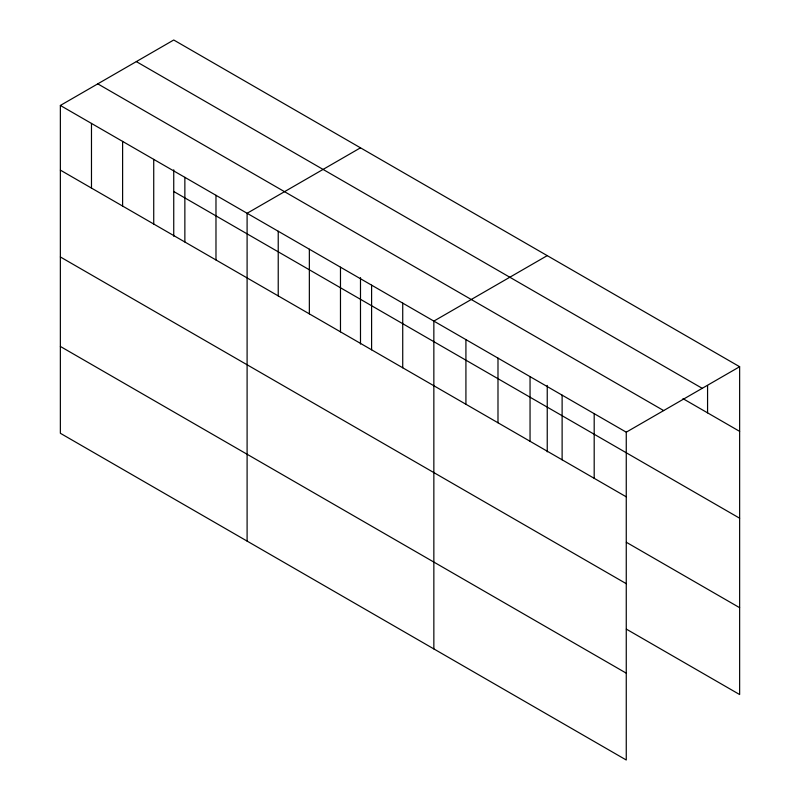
<?xml version="1.0" encoding="UTF-8"?>
<svg xmlns="http://www.w3.org/2000/svg" width="800" height="800" viewBox="0 0 800 800"><rect width="100%" height="100%" fill="white"/><g stroke="black" fill="none" stroke-linecap="round" stroke-linejoin="round"><path stroke-width="1.2" d="M60.36 105.46L626.26 432.18L626.26 760L60.36 433.28L60.36 105.46L173.74 40L739.64 366.72L739.64 694.54L626.34 629.12M360.49 147.82L247.1 213.28L247.1 541.1M547.24 255.63L433.85 321.1L433.85 648.92M626.26 432.18L739.64 366.72M136.33 61.6L702.22 388.32M682.99 398.66L739.64 431.37M97.78 83.86L663.67 410.58M173.74 191.5L739.64 518.22M60.36 170.12L626.26 496.83M626.34 542.28L739.64 607.69M60.36 256.96L626.26 583.68M60.36 346.44L626.26 673.16M707.57 385.5L707.57 412.86M594.19 413.67L594.19 478.32M562.12 395.15L562.12 459.81M547.24 385.42L547.24 451.87M530.05 376.64L530.05 441.29M497.99 358.12L497.99 422.78M465.92 339.61L465.92 404.26M402.73 303.13L402.73 367.78M371.6 285.16L371.6 349.81M360.49 277.6L360.49 344.05M340.48 267.19L340.48 331.84M309.35 249.22L309.35 313.87M278.23 231.25L278.23 295.9M215.98 195.31L215.98 259.96M184.86 177.34L184.86 241.99M173.74 169.79L173.74 236.24M153.73 159.37L153.73 224.02M122.61 141.4L122.61 206.06M91.48 123.43L91.48 188.09"/></g></svg>
